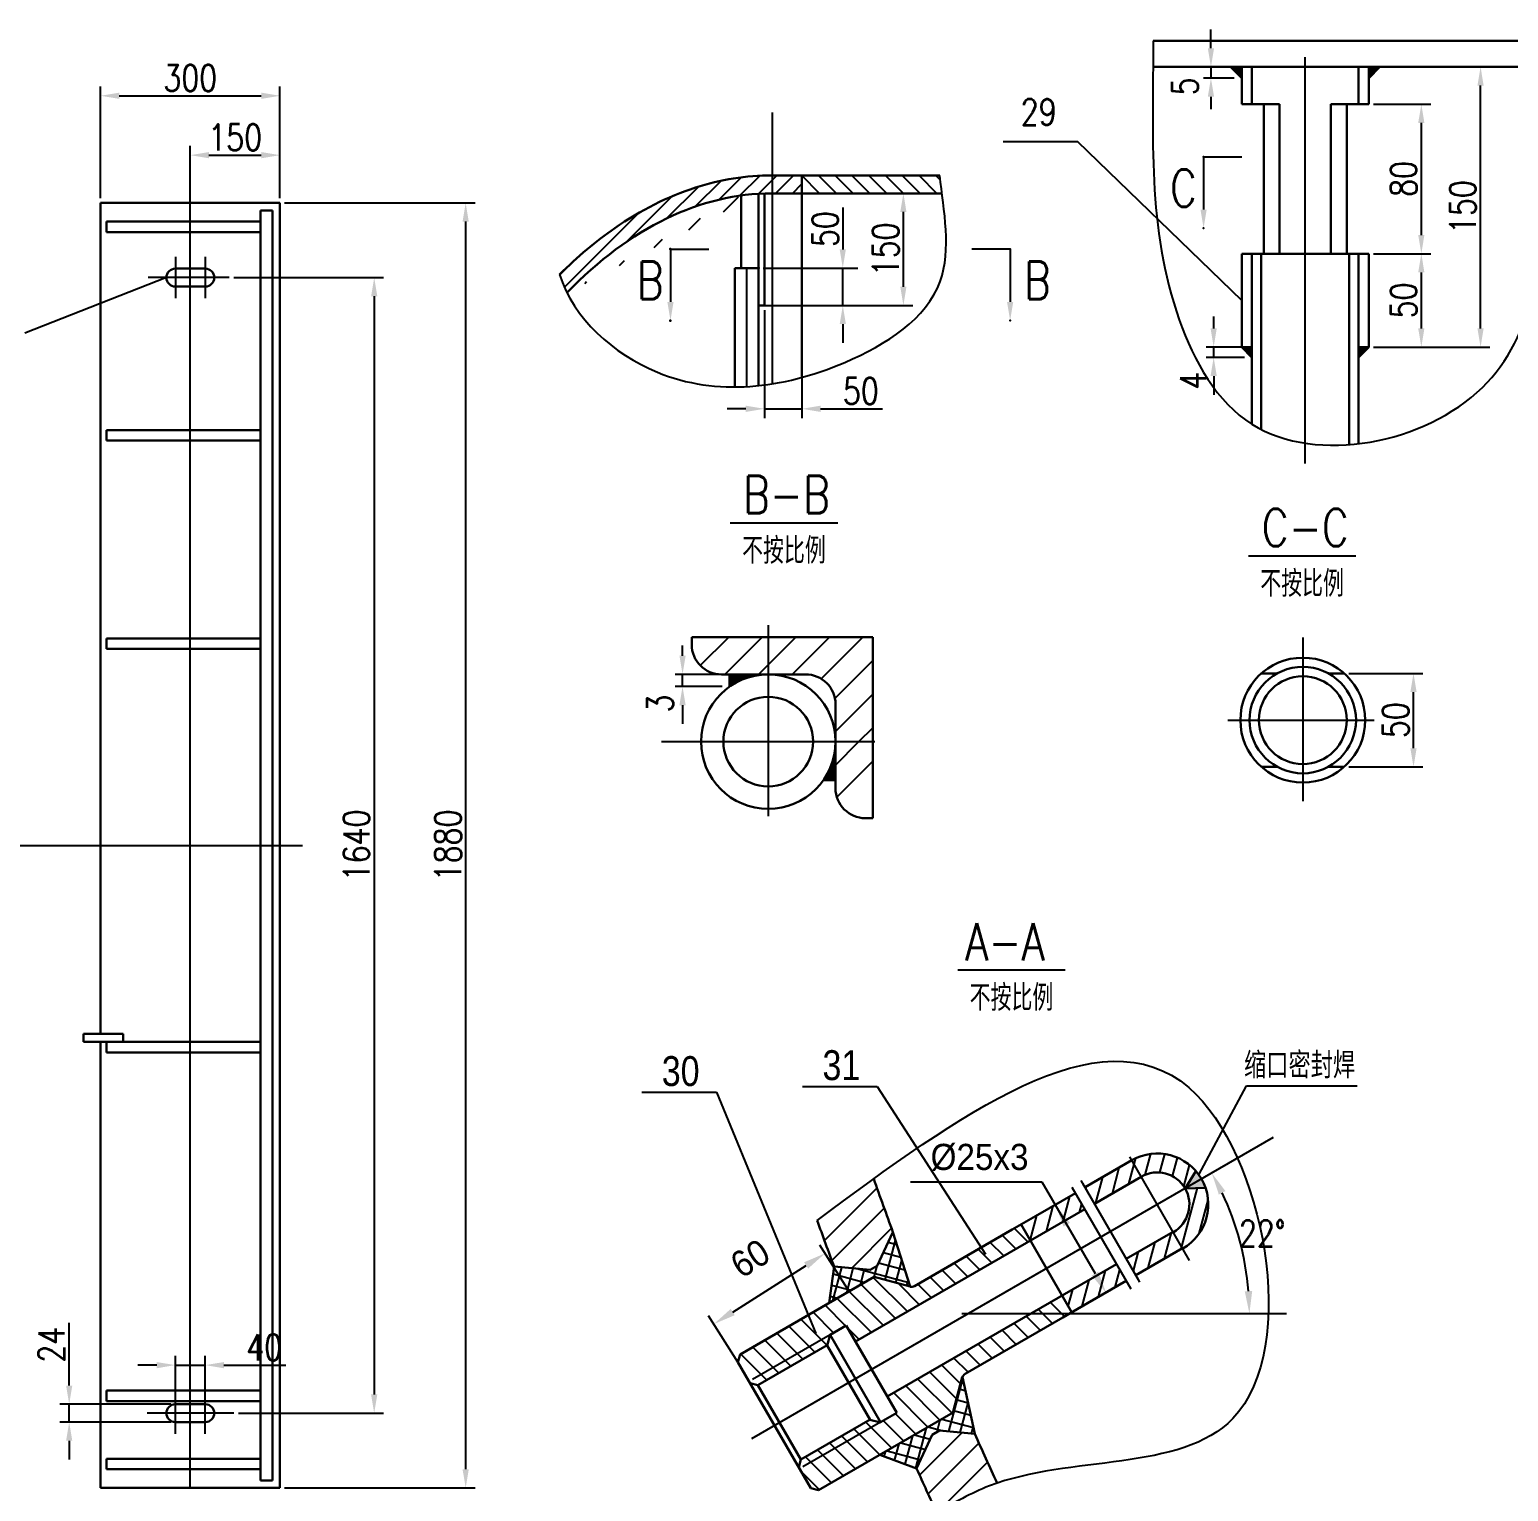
# Model space of a CAD drawing. Header units: millimetres. Extents: x -5725 to -4394, y 10788 to 11382.
# Drawn here: x -5564.2 to -5366.3, y 10893.6 to 11089.3 of the extents above; entities that cross this region are included whole.
import ezdxf
from ezdxf.enums import TextEntityAlignment as Align
from ezdxf.lldxf.tags import DXFTag

# ---------------------------------------------------------------- set-up
doc = ezdxf.new("R2010")
doc.units = ezdxf.units.MM
doc.linetypes.add('ACAD_ISO02W100', pattern=[15, 12, -3])
doc.linetypes.add('SDX', pattern=[22, 18, -1, 0.5, -1, 0.5, -1])
doc.layers.get('0').update_dxf_attribs({"lineweight": 30})
for name, color, linetype in [('1', 2, 'Continuous'), ('2', 3, 'D-1'), ('3', 2, 'D-2'), ('4', 4, 'SDX'), ('5', 5, 'ACAD_ISO02W100'), ('中心线', 1, 'CENTER')]:
    doc.layers.add(name, color=color, linetype=linetype)
doc.styles.add('HZ', font='hztxt_e.shx', dxfattribs={"width": 0.95, "bigfont": 'HZTXT.SHX'})
doc.styles.add('HZTXT', font='simplex.shx', dxfattribs={"width": 0.8, "bigfont": 'HZTXT.SHX'})
doc.styles.get("Standard").update_dxf_attribs({"font": 'txt.shx', "bigfont": 'hztxt.shx'})
doc.styles.add('设备室字体', font='simplex.shx', dxfattribs={"width": 0.8, "bigfont": 'HZTXT.SHX'})
tags = doc.linetypes.add('CENTER', pattern=[2.45, 2, -0.15, 0.15, -0.15]).pattern_tags.tags
tags[10:11] = [DXFTag(74, 4), DXFTag(75, 0), DXFTag(340, '0'), DXFTag(46, 1.0), DXFTag(50, 0.0), DXFTag(44, 0.0), DXFTag(45, 0.0)]
tags[8:9] = [DXFTag(74, 4), DXFTag(75, 0), DXFTag(340, '0'), DXFTag(46, 1.0), DXFTag(50, 0.0), DXFTag(44, 0.0), DXFTag(45, 0.0)]
tags[6:7] = [DXFTag(74, 4), DXFTag(75, 0), DXFTag(340, '0'), DXFTag(46, 1.0), DXFTag(50, 0.0), DXFTag(44, 0.0), DXFTag(45, 0.0)]
tags[4:5] = [DXFTag(74, 4), DXFTag(75, 0), DXFTag(340, '0'), DXFTag(46, 1.0), DXFTag(50, 0.0), DXFTag(44, 0.0), DXFTag(45, 0.0)]
tags = doc.linetypes.add('D-1', pattern=[34, 30, -1.5, 1, -1.5]).pattern_tags.tags
tags[10:11] = [DXFTag(74, 4), DXFTag(75, 0), DXFTag(340, '0'), DXFTag(46, 1.0), DXFTag(50, 0.0), DXFTag(44, 0.0), DXFTag(45, 0.0)]
tags[8:9] = [DXFTag(74, 4), DXFTag(75, 0), DXFTag(340, '0'), DXFTag(46, 1.0), DXFTag(50, 0.0), DXFTag(44, 0.0), DXFTag(45, 0.0)]
tags[6:7] = [DXFTag(74, 4), DXFTag(75, 0), DXFTag(340, '0'), DXFTag(46, 1.0), DXFTag(50, 0.0), DXFTag(44, 0.0), DXFTag(45, 0.0)]
tags[4:5] = [DXFTag(74, 4), DXFTag(75, 0), DXFTag(340, '0'), DXFTag(46, 1.0), DXFTag(50, 0.0), DXFTag(44, 0.0), DXFTag(45, 0.0)]
tags = doc.linetypes.add('D-2', pattern=[10.3, 8, -1, 0.3, -1]).pattern_tags.tags
tags[10:11] = [DXFTag(74, 4), DXFTag(75, 0), DXFTag(340, '0'), DXFTag(46, 1.0), DXFTag(50, 0.0), DXFTag(44, 0.0), DXFTag(45, 0.0)]
tags[8:9] = [DXFTag(74, 4), DXFTag(75, 0), DXFTag(340, '0'), DXFTag(46, 1.0), DXFTag(50, 0.0), DXFTag(44, 0.0), DXFTag(45, 0.0)]
tags[6:7] = [DXFTag(74, 4), DXFTag(75, 0), DXFTag(340, '0'), DXFTag(46, 1.0), DXFTag(50, 0.0), DXFTag(44, 0.0), DXFTag(45, 0.0)]
tags[4:5] = [DXFTag(74, 4), DXFTag(75, 0), DXFTag(340, '0'), DXFTag(46, 1.0), DXFTag(50, 0.0), DXFTag(44, 0.0), DXFTag(45, 0.0)]
doc.dimstyles.new('ISO-26', dxfattribs={"dimtxt": 3.5, "dimasz": 2.5, "dimexe": 1.25, "dimexo": 0.625, "dimtad": 1, "dimlfac": 20, "dimtxsty": 'Standard', "dimcen": 2.5, "dimadec": 0, "dimazin": 0, "dimtfac": 1, "dimtmove": 0, "dimatfit": 3, "dimfxl": 1.25, "dimarcsym": 0})
pattern_1 = [(45, (-7978.568223, 11126.888575), (-0.0224506403, 0.0224506403), [])]
pattern_2 = [(135, (-7978.568223, 11126.888575), (-0.0224506403, -0.0224506403), [])]
pattern_3 = [(135, (-2808.412317, 11126.888575), (0.0224506403, 0.0224506403), [])]
pattern_4 = [(45, (-2808.412317, 11126.888575), (0.0224506403, -0.0224506403), [])]

# ---------------------------------------------------------------- blocks, each defined once
blk = doc.blocks.new('*D152')
at = {"layer": '1', "color": 0, "lineweight": -2}
for p, q in [((-5465.86, 11051.72), (-5465.86, 11037.26)), ((-5460.86, 11050), (-5460.86, 11037.26)), ((-5468.36, 11038.51), (-5470.86, 11038.51)), ((-5465.86, 11038.51), (-5460.86, 11038.51)), ((-5458.36, 11038.51), (-5450.07, 11038.51))]:
    blk.add_line(p, q, dxfattribs=at)
at = {"layer": '1', "color": 0}
for points in [[(-5468.36, 11038.92), (-5468.36, 11038.09), (-5465.86, 11038.51)], [(-5458.36, 11038.92), (-5458.36, 11038.09), (-5460.86, 11038.51)]]:
    blk.add_solid(points, dxfattribs=at)
at = {"layer": 'DEFPOINTS', "color": 0}
for p in [(-5465.86, 11052.35), (-5460.86, 11050.62), (-5460.86, 11038.51)]:
    blk.add_point(p, dxfattribs=at)
at = {"layer": '1', "color": 0, "insert": (-5452.96, 11040.88), "char_height": 3.5, "attachment_point": 5, "style": 'HZTXT'}
blk.add_mtext('50', dxfattribs=at)
blk = doc.blocks.new('*D157')
at = {"layer": '1', "color": 0, "lineweight": -2}
for p, q in [((-5384.37, 11084.27), (-5368.77, 11084.27)), ((-5370.02, 11049.27), (-5370.02, 11081.77)), ((-5384.37, 11046.77), (-5368.77, 11046.77))]:
    blk.add_line(p, q, dxfattribs=at)
at = {"layer": '1', "color": 0}
for points in [[(-5370.44, 11081.77), (-5369.61, 11081.77), (-5370.02, 11084.27)], [(-5370.44, 11049.27), (-5369.61, 11049.27), (-5370.02, 11046.77)]]:
    blk.add_solid(points, dxfattribs=at)
at = {"layer": 'DEFPOINTS', "color": 0}
for p in [(-5384.99, 11084.27), (-5370.02, 11084.27), (-5384.99, 11046.77)]:
    blk.add_point(p, dxfattribs=at)
at = {"layer": '1', "color": 0, "insert": (-5372.4, 11065.52), "char_height": 3.5, "attachment_point": 5, "rotation": 90, "style": 'HZTXT'}
blk.add_mtext('150', dxfattribs=at)
blk = doc.blocks.new('*D158')
at = {"layer": '1', "color": 0, "lineweight": -2}
for p, q in [((-5384.37, 11079.27), (-5376.7, 11079.27)), ((-5377.95, 11061.77), (-5377.95, 11076.77)), ((-5384.37, 11059.27), (-5376.7, 11059.27))]:
    blk.add_line(p, q, dxfattribs=at)
at = {"layer": '1', "color": 0}
for points in [[(-5378.37, 11076.77), (-5377.54, 11076.77), (-5377.95, 11079.27)], [(-5378.37, 11061.77), (-5377.54, 11061.77), (-5377.95, 11059.27)]]:
    blk.add_solid(points, dxfattribs=at)
at = {"layer": 'DEFPOINTS', "color": 0}
for p in [(-5384.99, 11079.27), (-5377.95, 11079.27), (-5384.99, 11059.27)]:
    blk.add_point(p, dxfattribs=at)
at = {"layer": '1', "color": 0, "insert": (-5380.33, 11069.27), "char_height": 3.5, "attachment_point": 5, "rotation": 90, "style": 'HZTXT'}
blk.add_mtext('80', dxfattribs=at)
blk = doc.blocks.new('*D159')
at = {"layer": '1', "color": 0, "lineweight": -2}
for p, q in [((-5384.37, 11059.27), (-5376.7, 11059.27)), ((-5377.95, 11049.27), (-5377.95, 11056.77)), ((-5384.37, 11046.77), (-5376.7, 11046.77))]:
    blk.add_line(p, q, dxfattribs=at)
at = {"layer": '1', "color": 0}
for points in [[(-5378.37, 11056.77), (-5377.54, 11056.77), (-5377.95, 11059.27)], [(-5378.37, 11049.27), (-5377.54, 11049.27), (-5377.95, 11046.77)]]:
    blk.add_solid(points, dxfattribs=at)
at = {"layer": 'DEFPOINTS', "color": 0}
for p in [(-5384.99, 11059.27), (-5377.95, 11059.27), (-5384.99, 11046.77)]:
    blk.add_point(p, dxfattribs=at)
at = {"layer": '1', "color": 0, "insert": (-5380.33, 11053.02), "char_height": 3.5, "attachment_point": 5, "rotation": 90, "style": 'HZTXT'}
blk.add_mtext('50', dxfattribs=at)
blk = doc.blocks.new('*D160')
at = {"layer": '1', "color": 0, "lineweight": -2}
for p, q in [((-5465.23, 11067.35), (-5446.02, 11067.35)), ((-5447.27, 11054.85), (-5447.27, 11064.85)), ((-5465.23, 11052.35), (-5446.02, 11052.35))]:
    blk.add_line(p, q, dxfattribs=at)
at = {"layer": '1', "color": 0}
for points in [[(-5447.69, 11064.85), (-5446.86, 11064.85), (-5447.27, 11067.35)], [(-5447.69, 11054.85), (-5446.86, 11054.85), (-5447.27, 11052.35)]]:
    blk.add_solid(points, dxfattribs=at)
at = {"layer": 'DEFPOINTS', "color": 0}
for p in [(-5465.86, 11067.35), (-5447.27, 11067.35), (-5465.86, 11052.35)]:
    blk.add_point(p, dxfattribs=at)
at = {"layer": '1', "color": 0, "insert": (-5449.65, 11059.85), "char_height": 3.5, "attachment_point": 5, "rotation": 90, "style": 'HZTXT'}
blk.add_mtext('150', dxfattribs=at)
blk = doc.blocks.new('*D161')
at = {"layer": '1', "color": 0, "lineweight": -2}
for p, q in [((-5558.92, 10907.77), (-5558.92, 10916.18)), ((-5545.33, 10905.27), (-5560.17, 10905.27)), ((-5558.92, 10902.87), (-5558.92, 10905.27)), ((-5545.33, 10902.87), (-5560.17, 10902.87)), ((-5558.92, 10900.37), (-5558.92, 10897.87))]:
    blk.add_line(p, q, dxfattribs=at)
at = {"layer": '1', "color": 0}
for points in [[(-5559.33, 10907.77), (-5558.5, 10907.77), (-5558.92, 10905.27)], [(-5559.33, 10900.37), (-5558.5, 10900.37), (-5558.92, 10902.87)]]:
    blk.add_solid(points, dxfattribs=at)
at = {"layer": 'DEFPOINTS', "color": 0}
for p in [(-5558.92, 10905.27), (-5544.71, 10905.27), (-5544.71, 10902.87)]:
    blk.add_point(p, dxfattribs=at)
at = {"layer": '1', "color": 0, "insert": (-5561.29, 10913.23), "char_height": 3.5, "attachment_point": 5, "rotation": 90, "style": 'HZTXT'}
blk.add_mtext('24', dxfattribs=at)
blk = doc.blocks.new('*D162')
at = {"layer": '1', "color": 0, "lineweight": -2}
for p, q in [((-5544.71, 10905.89), (-5544.71, 10911.75)), ((-5540.71, 10905.89), (-5540.71, 10911.75)), ((-5547.21, 10910.5), (-5549.71, 10910.5)), ((-5544.71, 10910.5), (-5540.71, 10910.5)), ((-5538.21, 10910.5), (-5529.93, 10910.5))]:
    blk.add_line(p, q, dxfattribs=at)
at = {"layer": '1', "color": 0}
for points in [[(-5547.21, 10910.91), (-5547.21, 10910.08), (-5544.71, 10910.5)], [(-5538.21, 10910.91), (-5538.21, 10910.08), (-5540.71, 10910.5)]]:
    blk.add_solid(points, dxfattribs=at)
at = {"layer": 'DEFPOINTS', "color": 0}
for p in [(-5540.71, 10910.5), (-5544.71, 10905.27), (-5540.71, 10905.27)]:
    blk.add_point(p, dxfattribs=at)
at = {"layer": '1', "color": 0, "insert": (-5532.82, 10912.87), "char_height": 3.5, "attachment_point": 5, "style": 'HZTXT'}
blk.add_mtext('40', dxfattribs=at)
blk = doc.blocks.new('*D190')
at = {"layer": '1', "color": 0, "lineweight": -2}
for p, q in [((-5387.64, 11003.08), (-5377.75, 11003.08)), ((-5379, 10993.08), (-5379, 11000.58)), ((-5387.64, 10990.58), (-5377.75, 10990.58))]:
    blk.add_line(p, q, dxfattribs=at)
at = {"layer": '1', "color": 0}
for points in [[(-5379.42, 11000.58), (-5378.58, 11000.58), (-5379, 11003.08)], [(-5379.42, 10993.08), (-5378.58, 10993.08), (-5379, 10990.58)]]:
    blk.add_solid(points, dxfattribs=at)
at = {"layer": 'DEFPOINTS', "color": 0}
for p in [(-5388.27, 11003.08), (-5379, 11003.08), (-5388.27, 10990.58)]:
    blk.add_point(p, dxfattribs=at)
at = {"layer": '1', "color": 0, "insert": (-5381.38, 10996.83), "char_height": 3.5, "attachment_point": 5, "rotation": 90, "style": 'HZTXT'}
blk.add_mtext('50', dxfattribs=at)

msp = doc.modelspace()

# ---------------------------------------------------------------- hatches: boundary and pattern name
at = {"layer": '1'}
h = msp.add_hatch(dxfattribs=at)
h.set_pattern_fill('ANSI31', color=256, scale=0.01, style=0)
h.set_pattern_definition(pattern_1)
h.paths.add_polyline_path([(-5401.99027, 11082.7676), (-5401.99027, 11084.2676), (-5403.49027, 11084.2676)])
h = msp.add_hatch(dxfattribs=at)
h.set_pattern_fill('ANSI31', color=256, scale=0.01, angle=90, style=0)
h.set_pattern_definition(pattern_2)
h.paths.add_polyline_path([(-5401.99027, 11084.2676), (-5403.49027, 11084.2676), (-5401.99027, 11082.7676)])
h = msp.add_hatch(dxfattribs=at)
h.set_pattern_fill('ANSI31', color=256, scale=0.01, style=0)
h.set_pattern_definition(pattern_3)
h.paths.add_polyline_path([(-5384.99027, 11082.7676), (-5384.99027, 11084.2676), (-5383.49027, 11084.2676)])
h = msp.add_hatch(dxfattribs=at)
h.set_pattern_fill('ANSI31', color=256, scale=0.01, angle=90, style=0)
h.set_pattern_definition(pattern_4)
h.paths.add_polyline_path([(-5384.99027, 11084.2676), (-5383.49027, 11084.2676), (-5384.99027, 11082.7676)])
h = msp.add_hatch(dxfattribs=at)
h.set_pattern_fill('ANSI31', color=256, scale=0.5, style=0)
h.set_pattern_definition([(45, (-5543.376, 11551.8533), (-1.122532, 1.122532), [])])
h.paths.add_polyline_path([(-5460.8552, 11067.34729), (-5460.8552, 11069.74729), (-5464.8552, 11069.74729), (-5464.8552, 11067.34729)])
edge = h.paths.add_edge_path()
edge.add_line((-5464.8552, 11067.34729), (-5464.8552, 11069.74729))
edge.add_spline(control_points=[(-5464.8552, 11069.74729), (-5468.29796, 11069.74729), (-5475.5133, 11068.58955), (-5485.0637, 11063.76108), (-5490.90034, 11058.84807), (-5493.27477, 11056.48538)], knot_values=[6.283185307, 6.283185307, 6.283185307, 6.283185307, 6.442572295, 6.617320095, 6.744861076, 6.744861076, 6.744861076, 6.744861076], degree=3, periodic=0)
edge.add_spline(control_points=[(-5493.27477, 11056.48538), (-5493.02209, 11055.64989), (-5492.69632, 11054.8373), (-5492.30658, 11054.05103)], knot_values=[0, 0, 0, 0, 2.618591788, 2.618591788, 2.618591788, 2.618591788], degree=3, periodic=0)
edge.add_ellipse((-5464.8552, 10947.34729), major_axis=(0, 120), ratio=0.5, start_angle=1.9775011, end_angle=14.4313, ccw=False)
edge.add_ellipse((-5464.8552, 10947.34729), major_axis=(0, 120), ratio=0.5, start_angle=0.8597592, end_angle=1.9775011, ccw=False)
edge.add_ellipse((-5464.8552, 10947.34729), major_axis=(0, 120), ratio=0.5, start_angle=0.4775201, end_angle=0.8597592, ccw=False)
edge.add_ellipse((-5464.8552, 10947.34729), major_axis=(0, 120), ratio=0.5, start_angle=0, end_angle=0.4775201, ccw=False)
h = msp.add_hatch(dxfattribs=at)
h.set_pattern_fill('ANSI31', color=256, scale=0.5, angle=90, style=0)
h.set_pattern_definition([(135, (-5543.376, 11551.8533), (-1.122532, -1.122532), [])])
edge = h.paths.add_edge_path()
edge.add_spline(control_points=[(-5442.10286, 11067.34729), (-5442.20778, 11068.15837), (-5442.31316, 11068.96093), (-5442.40459, 11069.74729)], knot_values=[72.171891767, 72.171891767, 72.171891767, 72.171891767, 74.546860932, 74.546860932, 74.546860932, 74.546860932], degree=3, periodic=0)
edge.add_line((-5442.40459, 11069.74729), (-5460.8552, 11069.74729))
edge.add_line((-5460.8552, 11069.74729), (-5460.8552, 11067.34729))
edge.add_line((-5460.8552, 11067.34729), (-5442.10286, 11067.34729))
h = msp.add_hatch(dxfattribs=at)
h.set_pattern_fill('ANSI31', color=256, scale=0.01, style=0)
h.set_pattern_definition(pattern_1)
h.paths.add_polyline_path([(-5400.61527, 11046.7676), (-5401.99027, 11046.7676), (-5400.61527, 11045.3926)])
h = msp.add_hatch(dxfattribs=at)
h.set_pattern_fill('ANSI31', color=256, scale=0.01, angle=90, style=0)
h.set_pattern_definition(pattern_2)
h.paths.add_polyline_path([(-5400.61527, 11046.7676), (-5401.99027, 11046.7676), (-5400.61527, 11045.3926)])
h = msp.add_hatch(dxfattribs=at)
h.set_pattern_fill('ANSI31', color=256, scale=0.01, style=0)
h.set_pattern_definition(pattern_3)
h.paths.add_polyline_path([(-5386.36527, 11046.7676), (-5384.99027, 11046.7676), (-5386.36527, 11045.3926)])
h = msp.add_hatch(dxfattribs=at)
h.set_pattern_fill('ANSI31', color=256, scale=0.01, angle=90, style=0)
h.set_pattern_definition(pattern_4)
h.paths.add_polyline_path([(-5386.36527, 11046.7676), (-5384.99027, 11046.7676), (-5386.36527, 11045.3926)])
h = msp.add_hatch(dxfattribs=at)
h.set_pattern_fill('ANSI31', color=256, scale=0.01, style=0)
h.set_pattern_definition(pattern_1)
h.paths.add_polyline_path([(-5465.35791, 11002.96027), (-5470.53448, 11002.96027), (-5470.53448, 11001.32254, -0.154414417)])
h = msp.add_hatch(dxfattribs=at)
h.set_pattern_fill('ANSI31', color=256, scale=0.01, angle=90, style=0)
h.set_pattern_definition(pattern_2)
h.paths.add_polyline_path([(-5470.53448, 11002.96027), (-5470.53448, 11001.32254, -0.154414417), (-5465.35791, 11002.96027)])
h = msp.add_hatch(dxfattribs=at)
h.set_pattern_fill('ANSI31', color=256, scale=0.01, angle=90, style=0)
h.set_pattern_definition(pattern_2)
h.paths.add_polyline_path([(-5456.35791, 10993.96027, -0.154414417), (-5457.99564, 10988.7837), (-5456.35791, 10988.7837)])
h = msp.add_hatch(dxfattribs=at)
h.set_pattern_fill('ANSI31', color=256, scale=0.01, style=0)
h.set_pattern_definition(pattern_1)
h.paths.add_polyline_path([(-5456.35791, 10993.96027, -0.154414417), (-5457.99564, 10988.7837), (-5456.35791, 10988.7837)])
h = msp.add_hatch(color=256, dxfattribs=at)
h.paths.add_polyline_path([(-5407.38068, 10935.41847), (-5409.57201, 10934.15331), (-5406.84615, 10934.25067, 0.047205263)])
h.paths.add_polyline_path([(-5407.38068, 10935.41847, 0.047205263), (-5408.12477, 10936.46529), (-5409.57201, 10934.15331)])
h = msp.add_hatch(dxfattribs=at)
h.set_pattern_fill('U', color=256, scale=1.5, angle=165, style=0, pattern_type=0)
h.set_pattern_definition([(165, (-14122.4742, 9039.4163), (-0.38822857, -1.44888874), [])])
h.paths.add_polyline_path([(-5451.16603, 10922.30566), (-5446.38494, 10921.02457), (-5448.66381, 10928.31087), (-5450.7634, 10923.80829), (-5451.71603, 10923.25829), (-5456.54081, 10923.6804), (-5457.19991, 10918.822)])
h.paths.add_polyline_path([(-5439.37865, 10908.92368), (-5440.66603, 10904.11913), (-5450.42959, 10898.48213), (-5445.50411, 10896.67351), (-5443.39996, 10901.18589), (-5442.44733, 10901.73589), (-5437.72128, 10901.32242)])
h = msp.add_hatch(dxfattribs=at)
h.set_pattern_fill('_U', color=256, scale=1.5, angle=75, style=0, pattern_type=0)
h.set_pattern_definition([(75, (-14122.4742, 9039.4163), (-1.44888874, 0.38822857), [])])
h.paths.add_polyline_path([(-5451.16603, 10922.30566), (-5446.38494, 10921.02457), (-5448.66381, 10928.31087), (-5450.7634, 10923.80829), (-5451.71603, 10923.25829), (-5456.54081, 10923.6804), (-5457.19991, 10918.822)])
h.paths.add_polyline_path([(-5443.39996, 10901.18589), (-5442.44733, 10901.73589), (-5437.72128, 10901.32242), (-5439.37865, 10908.92368), (-5440.66603, 10904.11913), (-5450.42959, 10898.48213), (-5445.50411, 10896.67351)])
h = msp.add_hatch(dxfattribs=at)
h.set_pattern_fill('_U', color=256, scale=1.8, angle=135, style=0, pattern_type=0)
h.set_pattern_definition([(135, (-14122.4742, 9039.4163), (-1.2727922, -1.2727922), [])])
h.paths.add_polyline_path([(-5457.08526, 10914.55806), (-5454.92019, 10915.80806), (-5453.67019, 10913.643), (-5445.00994, 10918.643), (-5446.38494, 10921.02457), (-5451.16603, 10922.30566), (-5469.13606, 10911.93066), (-5469.41058, 10910.90614), (-5467.91058, 10908.30806)])
h.paths.add_polyline_path([(-5457.45128, 10913.19204), (-5457.08526, 10914.55806), (-5467.91058, 10908.30806), (-5467.78558, 10908.09156), (-5466.76106, 10907.81704)])
h.paths.add_polyline_path([(-5450.39873, 10902.83008), (-5451.76476, 10903.1961), (-5461.01106, 10897.85775), (-5461.28558, 10896.83323), (-5461.16058, 10896.61672)])
h.paths.add_polyline_path([(-5440.66603, 10904.11913), (-5439.38494, 10908.90022), (-5440.75994, 10911.28178), (-5449.42019, 10906.28178), (-5448.17019, 10904.11672), (-5450.33041, 10902.86952), (-5461.16058, 10896.61672), (-5459.66058, 10894.01865), (-5458.63606, 10893.74413)])

# ---------------------------------------------------------------- linework, layer by layer
for p, q in [((-5413.84228, 11087.7676), (-5361.85787, 11087.7676)), ((-5413.8591, 11084.2676), (-5362.31733, 11084.2676)), ((-5403.49027, 11084.2676), (-5401.99027, 11082.7676)), ((-5401.99027, 11084.2676), (-5401.99027, 11079.2676)), ((-5400.61527, 11084.2676), (-5400.61527, 11079.2676)), ((-5386.36527, 11084.2676), (-5386.36527, 11079.2676)), ((-5384.99027, 11084.2676), (-5384.99027, 11079.2676)), ((-5383.49027, 11084.2676), (-5384.99027, 11082.7676)), ((-5401.99027, 11079.2676), (-5396.91125, 11079.2676)), ((-5399.0394, 11059.2676), (-5399.0394, 11079.2676)), ((-5396.91125, 11059.2676), (-5396.91125, 11079.2676)), ((-5390.06929, 11059.2676), (-5390.06929, 11079.2676)), ((-5390.06929, 11079.2676), (-5384.99027, 11079.2676)), ((-5387.94114, 11059.2676), (-5387.94114, 11079.2676)), ((-5464.8552, 11069.74729), (-5442.40459, 11069.74729)), ((-5460.8552, 11069.74729), (-5460.8552, 11042.70845)), ((-5554.70955, 10954.83393), (-5554.70955, 11066.06727)), ((-5530.70955, 11066.06727), (-5554.70955, 11066.06727)), ((-5530.70955, 10894.06727), (-5530.70955, 11066.06727)), ((-5468.98867, 11057.34729), (-5468.98867, 11067.0622)), ((-5466.6552, 11067.33663), (-5466.6552, 11041.60076)), ((-5465.8552, 11067.34729), (-5465.8552, 11052.34729)), ((-5464.8552, 11067.34729), (-5442.10286, 11067.34729)), ((-5531.70955, 11065.06727), (-5533.30955, 11065.06727)), ((-5533.30955, 10895.06727), (-5533.30955, 11065.06727)), ((-5531.70955, 10895.06727), (-5531.70955, 11065.06727)), ((-5533.30955, 11063.56727), (-5553.90955, 11063.56727)), ((-5553.90955, 11063.56727), (-5553.90955, 11062.16727)), ((-5533.30955, 11062.16727), (-5553.90955, 11062.16727)), ((-5401.99027, 11059.2676), (-5401.99027, 11046.7676)), ((-5401.99027, 11059.2676), (-5384.99027, 11059.2676)), ((-5400.61527, 11059.2676), (-5400.61527, 11036.44914)), ((-5399.36527, 11059.2676), (-5399.36527, 11035.74202)), ((-5387.61527, 11059.2676), (-5387.61527, 11033.70796)), ((-5386.36527, 11059.2676), (-5386.36527, 11033.82981)), ((-5384.99027, 11059.2676), (-5384.99027, 11046.7676)), ((-5544.70955, 11057.26727), (-5540.70955, 11057.26727)), ((-5469.85112, 11057.34729), (-5466.6552, 11057.34729)), ((-5469.85112, 11057.34729), (-5469.85112, 11041.42627)), ((-5544.70955, 11054.86727), (-5540.70955, 11054.86727)), ((-5466.6552, 11052.34729), (-5465.8552, 11052.34729)), ((-5401.99027, 11046.7676), (-5400.61527, 11046.7676)), ((-5401.99027, 11046.7676), (-5400.61527, 11045.3926)), ((-5386.36527, 11046.7676), (-5384.99027, 11046.7676)), ((-5384.99027, 11046.7676), (-5386.36527, 11046.7676)), ((-5384.99027, 11046.7676), (-5386.36527, 11045.3926)), ((-5533.30955, 11035.66727), (-5553.90955, 11035.66727)), ((-5553.90955, 11035.66727), (-5553.90955, 11034.26727)), ((-5533.30955, 11034.26727), (-5553.90955, 11034.26727)), ((-5533.30955, 11007.76727), (-5553.90955, 11007.76727)), ((-5553.90955, 11007.76727), (-5553.90955, 11006.36727)), ((-5475.60525, 11006.96027), (-5475.60525, 11007.96027)), ((-5475.60525, 11007.96027), (-5451.35791, 11007.96027)), ((-5451.35791, 10983.71293), (-5451.35791, 11007.96027)), ((-5533.30955, 11006.36727), (-5553.90955, 11006.36727)), ((-5471.60525, 11002.96027), (-5460.35791, 11002.96027)), ((-5470.53448, 11002.96027), (-5470.53448, 11001.32254)), ((-5399.36427, 11003.08319), (-5397.23612, 11003.08319)), ((-5390.39415, 11003.08319), (-5388.266, 11003.08319)), ((-5456.35791, 10987.71293), (-5456.35791, 10998.96027)), ((-5399.36427, 10990.58319), (-5397.23612, 10990.58319)), ((-5390.39415, 10990.58319), (-5388.266, 10990.58319)), ((-5456.35791, 10988.7837), (-5457.99564, 10988.7837)), ((-5452.35791, 10983.71293), (-5451.35791, 10983.71293)), ((-5557.01694, 10954.83393), (-5551.68361, 10954.83393)), ((-5557.01694, 10953.76727), (-5557.01694, 10954.83393)), ((-5557.01694, 10953.76727), (-5551.68361, 10953.76727)), ((-5554.70955, 10894.06727), (-5554.70955, 10953.76727)), ((-5533.30955, 10953.76727), (-5553.90955, 10953.76727)), ((-5553.90955, 10952.36727), (-5553.90955, 10953.76727)), ((-5551.68361, 10953.76727), (-5551.68361, 10954.83393)), ((-5533.30955, 10952.36727), (-5553.90955, 10952.36727)), ((-5416.69284, 10937.91366), (-5422.95647, 10934.29735)), ((-5415.42768, 10935.72233), (-5421.69131, 10932.10602)), ((-5409.57201, 10934.15331), (-5408.12477, 10936.46529)), ((-5424.23719, 10933.51561), (-5429.58993, 10930.4252)), ((-5409.57201, 10934.15331), (-5406.84615, 10934.25067)), ((-5422.99034, 10931.35602), (-5453.67019, 10913.643)), ((-5432.69122, 10928.63468), (-5429.58993, 10930.4252)), ((-5450.7634, 10923.80829), (-5448.66381, 10928.31087)), ((-5448.66381, 10928.31087), (-5446.38494, 10921.02457)), ((-5432.69122, 10928.63468), (-5445.7975, 10921.06776)), ((-5424.74703, 10917.56276), (-5431.52736, 10929.30663)), ((-5411.17768, 10928.36111), (-5417.44131, 10924.7448)), ((-5409.91251, 10926.16978), (-5416.17614, 10922.55347)), ((-5457.19991, 10918.822), (-5456.54081, 10923.6804)), ((-5451.71603, 10923.25829), (-5456.54081, 10923.6804)), ((-5450.7634, 10923.80829), (-5451.71603, 10923.25829)), ((-5418.74034, 10923.9948), (-5449.42019, 10906.28178)), ((-5451.16603, 10922.30566), (-5469.13606, 10911.93066)), ((-5451.16603, 10922.30566), (-5446.38494, 10921.02457)), ((-5417.45686, 10921.77174), (-5422.62872, 10918.78576)), ((-5425.91089, 10916.8908), (-5422.62872, 10918.78576)), ((-5454.92019, 10915.80806), (-5457.08041, 10914.56087)), ((-5448.17019, 10904.11672), (-5454.92019, 10915.80806)), ((-5425.91089, 10916.8908), (-5439.01717, 10909.32388)), ((-5457.08526, 10914.55806), (-5457.47349, 10913.10918)), ((-5450.33526, 10902.86672), (-5457.08526, 10914.55806)), ((-5469.13606, 10911.93066), (-5469.41058, 10910.90614)), ((-5457.45128, 10913.19204), (-5466.76106, 10907.81704)), ((-5457.47349, 10913.10918), (-5451.73344, 10903.16712)), ((-5459.66058, 10894.01865), (-5469.41058, 10910.90614)), ((-5466.76106, 10907.81704), (-5467.78558, 10908.09156)), ((-5461.01106, 10897.85775), (-5466.76106, 10907.81704)), ((-5440.66603, 10904.11913), (-5439.38494, 10908.90022)), ((-5439.36662, 10908.86848), (-5437.72128, 10901.32242)), ((-5553.90955, 10905.68078), (-5553.90955, 10907.08078)), ((-5533.30955, 10907.08078), (-5553.90955, 10907.08078)), ((-5533.30955, 10905.68078), (-5553.90955, 10905.68078)), ((-5544.70955, 10905.26727), (-5540.70955, 10905.26727)), ((-5440.60663, 10904.15342), (-5458.63606, 10893.74413)), ((-5448.17019, 10904.11672), (-5450.33041, 10902.86952)), ((-5544.70955, 10902.86727), (-5540.70955, 10902.86727)), ((-5451.70128, 10903.23275), (-5461.01106, 10897.85775)), ((-5450.29861, 10902.80325), (-5451.7475, 10903.19148)), ((-5443.39996, 10901.18589), (-5445.50411, 10896.67351)), ((-5442.44733, 10901.73589), (-5443.39996, 10901.18589)), ((-5442.44733, 10901.73589), (-5437.72128, 10901.32242)), ((-5533.30955, 10897.96727), (-5553.90955, 10897.96727)), ((-5553.90955, 10896.56727), (-5553.90955, 10897.96727)), ((-5461.01106, 10897.85775), (-5461.28558, 10896.83323)), ((-5450.42959, 10898.48213), (-5445.50411, 10896.67351)), ((-5533.30955, 10896.56727), (-5553.90955, 10896.56727)), ((-5530.70955, 10894.06727), (-5554.70955, 10894.06727)), ((-5531.70955, 10895.06727), (-5533.30955, 10895.06727)), ((-5458.63606, 10893.74413), (-5459.66058, 10894.01865))]:
    msp.add_line(p, q)
for centre, radius in [((-5465.35791, 10993.96027), 9), ((-5393.81514, 10996.83319), 7.125), ((-5393.81514, 10996.83319), 5.875), ((-5465.35791, 10993.96027), 6)]:
    msp.add_circle(centre, radius)
for centre, radius, start, end in [((-5544.70955, 11056.06727), 1.2, 90, 270), ((-5540.70955, 11056.06727), 1.2, 270, 90), ((-5471.60525, 11006.96027), 4, 180, 270), ((-5393.81514, 10996.83319), 8.35795, 0, 180), ((-5460.35791, 10998.96027), 4, 0, 90), ((-5393.81514, 10996.83319), 8.35795, 180, 0), ((-5452.35791, 10987.71293), 4, 180, 270), ((-5413.28436, 10932.00998), 6.81698, 300, 120), ((-5413.28436, 10932.00998), 4.28665, 300, 120), ((-5446.1725, 10921.71728), 0.75, 255, 300), ((-5438.64217, 10908.67437), 0.75, 120, 165), ((-5544.70955, 10904.06727), 1.2, 90, 270), ((-5540.70955, 10904.06727), 1.2, 270, 90)]:
    msp.add_arc(centre, radius, start, end)
for centre, major_axis, ratio, start_param, end_param in [((-5464.8552, 10947.34729), (0, 120), 0.5, 0, 0.475320533), ((-5287.68565, 11166.07554), (0, 399.75), 0.500938086, 2.18579915, 2.207792538), ((-5287.68565, 11166.07554), (0, 399.75), 0.500938086, 2.29467637, 2.316987203)]:
    msp.add_ellipse(centre, major_axis=major_axis, ratio=ratio, start_param=start_param, end_param=end_param)
msp.add_open_spline([(-5464.8552, 11069.74729), (-5468.29796, 11069.74729), (-5475.5133, 11068.58955), (-5485.0637, 11063.76108), (-5490.90034, 11058.84807), (-5493.27477, 11056.48538)], degree=3, knots=[6.2831853072, 6.2831853072, 6.2831853072, 6.2831853072, 6.442572295, 6.617320095, 6.7448610755, 6.7448610755, 6.7448610755, 6.7448610755])
for points in [[(-5458.81356, 10929.87628), (-5458.06592, 10927.79729), (-5457.3083, 10925.73188), (-5456.54081, 10923.6804)], [(-5445.50411, 10896.67351), (-5444.61379, 10894.67621), (-5443.71332, 10892.69581), (-5442.80286, 10890.73265)]]:
    msp.add_open_spline(points, degree=3)
for p in [(-5478.44649, 11059.89243), (-5466.6552, 11057.34729), (-5466.6552, 11052.34729), (-5478.44649, 11050.32088)]:
    msp.add_point(p)
for p, q in [((-5404.49027, 11084.2676), (-5407.10926, 11084.2676)), ((-5383.49027, 11084.2676), (-5384.99027, 11082.7676)), ((-5554.70955, 11066.69227), (-5554.70955, 11081.65754)), ((-5552.20955, 11080.40754), (-5533.20955, 11080.40754)), ((-5530.70955, 11066.69227), (-5530.70955, 11081.65754)), ((-5423.92595, 11074.25627), (-5433.92595, 11074.25627)), ((-5401.99027, 11053.0176), (-5423.92595, 11074.25627)), ((-5542.70955, 11059.98682), (-5542.70955, 11073.70876)), ((-5540.20955, 11072.45876), (-5533.20955, 11072.45876)), ((-5530.70955, 11066.69227), (-5530.70955, 11073.70876)), ((-5407.09402, 11072.24944), (-5401.97687, 11072.24944)), ((-5407.09402, 11072.24944), (-5407.09402, 11065.17788)), ((-5530.08455, 11066.06727), (-5504.60368, 11066.06727)), ((-5455.38085, 11065.43477), (-5455.38085, 11059.84729)), ((-5505.85368, 10896.56727), (-5505.85368, 11063.56727)), ((-5478.44649, 11059.89243), (-5478.44649, 11052.82088)), ((-5478.44649, 11059.89243), (-5473.32934, 11059.89243)), ((-5432.98116, 11059.89243), (-5438.09831, 11059.89243)), ((-5432.98116, 11059.89243), (-5432.98116, 11052.82088)), ((-5466.0302, 11057.34729), (-5453.38085, 11057.34729)), ((-5455.38085, 11052.34729), (-5455.38085, 11057.34729)), ((-5545.90955, 11056.06727), (-5564.85034, 11048.648)), ((-5536.89227, 11056.06727), (-5516.8444, 11056.06727)), ((-5518.0944, 11053.56727), (-5518.0944, 10906.56727)), ((-5466.0302, 11052.34729), (-5453.38085, 11052.34729)), ((-5405.74301, 11049.2676), (-5405.74301, 11050.8748)), ((-5455.38085, 11049.84729), (-5455.38085, 11047.34729)), ((-5401.61527, 11046.7676), (-5406.74301, 11046.7676)), ((-5405.74301, 11045.3926), (-5405.74301, 11046.7676)), ((-5401.61527, 11045.3926), (-5406.74301, 11045.3926)), ((-5405.74301, 11042.8926), (-5405.74301, 11040.3926)), ((-5470.45468, 11023.24389), (-5456.06156, 11023.24389)), ((-5401.10137, 11018.81971), (-5386.70825, 11018.81971)), ((-5474.45244, 11004.15072), (-5470.64289, 11007.96027)), ((-5471.15276, 11002.96027), (-5466.15276, 11007.96027)), ((-5466.66264, 11002.96027), (-5461.66264, 11007.96027)), ((-5462.17251, 11002.96027), (-5457.17251, 11007.96027)), ((-5458.27034, 11002.37231), (-5452.68238, 11007.96027)), ((-5456.43102, 10999.72151), (-5451.35791, 11004.79461)), ((-5456.35791, 10995.30448), (-5451.35791, 11000.30448)), ((-5453.212, 10993.96027), (-5451.35791, 10995.81435)), ((-5456.35791, 10990.81435), (-5453.212, 10993.96027)), ((-5456.1726, 10986.50954), (-5451.35791, 10991.32422)), ((-5439.99981, 10963.39665), (-5425.60669, 10963.39665)), ((-5460.76559, 10947.80983), (-5450.76559, 10947.80983)), ((-5450.76559, 10947.80983), (-5436.28566, 10925.34928)), ((-5407.7332, 10935.96672), (-5401.34288, 10947.90403)), ((-5401.34288, 10947.90403), (-5386.52468, 10947.90403)), ((-5482.2703, 10947.01815), (-5472.2703, 10947.01815)), ((-5472.2703, 10947.01815), (-5458.99756, 10914.74654)), ((-5417.09455, 10934.75996), (-5416.39005, 10937.3892)), ((-5416.39005, 10937.3892), (-5416.17746, 10938.18259)), ((-5414.9045, 10935.97867), (-5414.15631, 10938.77096)), ((-5412.95912, 10936.28427), (-5412.29707, 10938.75509)), ((-5411.23245, 10935.77363), (-5410.56584, 10938.26145)), ((-5421.50363, 10932.21437), (-5420.57747, 10935.67087)), ((-5419.29909, 10933.48717), (-5418.37293, 10936.94366)), ((-5409.73383, 10934.41188), (-5408.9644, 10937.28342)), ((-5457.83484, 10927.17804), (-5450.80727, 10934.20561)), ((-5446.32116, 10935.05282), (-5428.72698, 10935.05282)), ((-5428.72698, 10935.05282), (-5421.62461, 10922.75117)), ((-5424.23719, 10933.51561), (-5425.36302, 10932.86561)), ((-5422.85575, 10934.12289), (-5422.78201, 10934.39808)), ((-5410.02609, 10926.3665), (-5407.92385, 10934.21217)), ((-5456.84373, 10924.4922), (-5449.83425, 10931.50167)), ((-5428.11726, 10928.396), (-5427.2045, 10931.80243)), ((-5428.11726, 10928.396), (-5427.2045, 10931.80243)), ((-5425.81946, 10930.01684), (-5424.99996, 10933.07523)), ((-5423.70818, 10930.94158), (-5423.40478, 10932.07385)), ((-5407.69682, 10928.10479), (-5406.49281, 10932.59822)), ((-5430.30435, 10927.18832), (-5429.40905, 10930.52964)), ((-5425.91272, 10929.66879), (-5425.81946, 10930.01684)), ((-5454.1847, 10923.47427), (-5448.84864, 10928.81033)), ((-5432.19588, 10926.0412), (-5434.02139, 10927.8667)), ((-5430.58205, 10926.97295), (-5432.40755, 10928.79845)), ((-5412.31377, 10924.78342), (-5411.38761, 10928.23991)), ((-5454.5234, 10920.36728), (-5458.45403, 10926.55217)), ((-5435.42356, 10924.1777), (-5437.24906, 10926.00321)), ((-5433.80972, 10925.10945), (-5435.63522, 10926.93496)), ((-5416.49179, 10923.10019), (-5415.79669, 10925.69433)), ((-5414.51831, 10923.51062), (-5413.59215, 10926.96712)), ((-5410.10923, 10926.05621), (-5410.02609, 10926.3665)), ((-5470.11198, 10917.60296), (-5460.2887, 10923.84588)), ((-5438.65123, 10922.31421), (-5440.47673, 10924.13971)), ((-5437.03739, 10923.24595), (-5438.8629, 10925.07146)), ((-5441.8789, 10920.45071), (-5443.7044, 10922.27621)), ((-5440.26506, 10921.38246), (-5442.09057, 10923.20796)), ((-5423.34989, 10918.3694), (-5422.41031, 10921.87595)), ((-5421.14535, 10919.64219), (-5420.20577, 10923.14874)), ((-5418.94081, 10920.91498), (-5418.31362, 10923.25569)), ((-5417.45686, 10921.77174), (-5418.58269, 10921.12174)), ((-5443.49273, 10919.51896), (-5445.31824, 10921.34446)), ((-5425.21318, 10918.37016), (-5424.61485, 10920.60316)), ((-5427.32197, 10916.07611), (-5429.20112, 10917.95527)), ((-5425.70813, 10917.00786), (-5427.58729, 10918.88702)), ((-5422.8096, 10918.68133), (-5422.62872, 10918.78576)), ((-5469.41058, 10910.90614), (-5473.34121, 10917.09103)), ((-5430.54964, 10914.21262), (-5432.4288, 10916.09177)), ((-5428.9358, 10915.14437), (-5430.81496, 10917.02352)), ((-5433.77731, 10912.34912), (-5435.65647, 10914.22828)), ((-5432.16347, 10913.28087), (-5434.04263, 10915.16003)), ((-5437.00498, 10910.48562), (-5438.88414, 10912.36478)), ((-5435.39115, 10911.41737), (-5437.2703, 10913.29653)), ((-5438.61882, 10909.55387), (-5440.49797, 10911.43303)), ((-5536.26711, 10904.06727), (-5516.8444, 10904.06727)), ((-5464.53558, 10902.46239), (-5464.90822, 10903.10895)), ((-5445.10612, 10895.7833), (-5439.41851, 10901.47091)), ((-5443.96115, 10893.25131), (-5437.1576, 10900.05486)), ((-5442.80286, 10890.73265), (-5436.01568, 10897.51983)), ((-5530.08455, 10894.06727), (-5504.60368, 10894.06727))]:
    msp.add_line(p, q, dxfattribs=at)
msp.add_arc((-5438.57573, 10917.408), 37.61272, 4.5711386, 25.4288614, dxfattribs=at)
for points, start_tangent, end_tangent in [([(-5413.84228, 11087.7676), (-5410.34021, 11050.39695), (-5400.61527, 11036.44914), (-5369.77723, 11041.37408), (-5361.85787, 11069.14261), (-5361.85787, 11087.7676)], (0, -1), (0.187775807, 0.982211915)), ([(-5493.27477, 11056.48538), (-5480.20133, 11043.41194), (-5455.12205, 11044.71705), (-5442.34229, 11055.56637), (-5442.40459, 11069.74729)], (0.289478034, -0.957184657), (-0.115491057, 0.99330852))]:
    msp.add_spline(points, degree=3, dxfattribs=dict(at, start_tangent=start_tangent, end_tangent=end_tangent))
msp.add_spline([(-5458.81356, 10929.87628), (-5409.07116, 10947.64039), (-5403.18466, 10903.34802), (-5435.75666, 10894.33277), (-5442.80286, 10890.73265)], degree=3, dxfattribs=at)
for p in [(-5407.09402, 11072.24944), (-5407.09402, 11062.67788), (-5432.98116, 11059.89243), (-5432.98116, 11050.32088)]:
    msp.add_point(p, dxfattribs=at)
for points in [[(-5552.20955, 11080.82421), (-5552.20955, 11079.99087), (-5554.70955, 11080.40754)], [(-5533.20955, 11080.82421), (-5533.20955, 11079.99087), (-5530.70955, 11080.40754)], [(-5540.20955, 11072.87543), (-5540.20955, 11072.04209), (-5542.70955, 11072.45876)], [(-5533.20955, 11072.87543), (-5533.20955, 11072.04209), (-5530.70955, 11072.45876)], [(-5506.27035, 11063.56727), (-5505.43702, 11063.56727), (-5505.85368, 11066.06727)], [(-5407.09402, 11062.67788), (-5407.51069, 11065.17788), (-5406.67736, 11065.17788)], [(-5455.38085, 11057.34729), (-5454.96418, 11059.84729), (-5455.79751, 11059.84729)], [(-5518.51107, 11053.56727), (-5517.67774, 11053.56727), (-5518.0944, 11056.06727)], [(-5478.44649, 11050.32088), (-5478.86316, 11052.82088), (-5478.02982, 11052.82088)], [(-5455.38085, 11052.34729), (-5454.96418, 11049.84729), (-5455.79751, 11049.84729)], [(-5432.98116, 11050.32088), (-5432.56449, 11052.82088), (-5433.39782, 11052.82088)], [(-5406.15967, 11049.2676), (-5405.32634, 11049.2676), (-5405.74301, 11046.7676)], [(-5406.15967, 11042.8926), (-5405.32634, 11042.8926), (-5405.74301, 11045.3926)], [(-5405.04961, 10933.326), (-5404.16433, 10933.79106), (-5406.00216, 10936.21436)], [(-5424.97193, 10929.54889), (-5425.83796, 10929.04889), (-5426.90494, 10931.89697)], [(-5460.55689, 10924.26788), (-5460.02052, 10923.42389), (-5457.75675, 10925.45499)], [(-5421.1916, 10923.00117), (-5422.05763, 10922.50117), (-5420.12461, 10920.15309)], [(-5400.58305, 10920.42556), (-5401.58226, 10920.38568), (-5400.96302, 10917.408)], [(-5470.38017, 10918.02495), (-5469.8438, 10917.18097), (-5472.64393, 10915.99385)], [(-5518.51107, 10906.56727), (-5517.67774, 10906.56727), (-5518.0944, 10904.06727)], [(-5506.27035, 10896.56727), (-5505.43702, 10896.56727), (-5505.85368, 10894.06727)]]:
    msp.add_solid(points, dxfattribs=at)
at = {"layer": '2'}
for p, q in [((-5406.10926, 11086.7676), (-5406.10926, 11089.2676)), ((-5406.10926, 11084.2676), (-5406.10926, 11082.7676)), ((-5402.99027, 11082.7676), (-5407.10926, 11082.7676)), ((-5406.10926, 11080.2676), (-5406.10926, 11078.60331)), ((-5476.82961, 11005.46027), (-5476.82961, 11006.82481)), ((-5471.53448, 11002.96027), (-5477.82961, 11002.96027)), ((-5476.82961, 11001.32254), (-5476.82961, 11002.96027)), ((-5471.53448, 11001.32254), (-5477.82961, 11001.32254)), ((-5476.82961, 10998.82254), (-5476.82961, 10996.32254)), ((-5467.553, 10900.67797), (-5397.72666, 10940.99223)), ((-5439.44176, 10917.408), (-5396.0052, 10917.408))]:
    msp.add_line(p, q, dxfattribs=at)
for points in [[(-5406.52593, 11086.7676), (-5405.69259, 11086.7676), (-5406.10926, 11084.2676)], [(-5406.52593, 11080.2676), (-5405.69259, 11080.2676), (-5406.10926, 11082.7676)], [(-5477.24628, 11005.46027), (-5476.41294, 11005.46027), (-5476.82961, 11002.96027)], [(-5477.24628, 10998.82254), (-5476.41294, 10998.82254), (-5476.82961, 11001.32254)]]:
    msp.add_solid(points, dxfattribs=at)
at = {"layer": '3'}
msp.add_line((-5408.95719, 10924.51511), (-5416.97478, 10938.40198), dxfattribs=at)
at = {"layer": '4'}
for p, q in [((-5416.80784, 10920.64762), (-5424.67637, 10934.2763)), ((-5415.6148, 10921.58121), (-5423.48333, 10935.2099)), ((-5415.80093, 10921.90358), (-5423.26253, 10934.82747))]:
    msp.add_line(p, q, dxfattribs=at)
at = {"layer": '5'}
for p, q in [((-5457.08526, 10914.55806), (-5467.91058, 10908.30806)), ((-5450.33526, 10902.86672), (-5461.16058, 10896.61672))]:
    msp.add_line(p, q, dxfattribs=at)
at = {"layer": '中心线', "ltscale": 10}
for p, q in [((-5393.49027, 11031.17084), (-5393.49027, 11085.5688)), ((-5542.70955, 10894.06727), (-5542.70955, 11066.06727)), ((-5582.03405, 10980.06727), (-5527.68054, 10980.06727))]:
    msp.add_line(p, q, dxfattribs=at)
at = {"layer": '中心线', "ltscale": 5}
for p, q in [((-5464.8552, 11078.18034), (-5464.8552, 11041.83939)), ((-5468.25316, 11057.34729), (-5468.25316, 11041.47253)), ((-5465.35791, 11009.56419), (-5465.35791, 10983.96237)), ((-5393.81514, 11007.8864), (-5393.81514, 10986.00157)), ((-5403.83347, 10996.83319), (-5384.26668, 10996.83319)), ((-5479.62743, 10993.96027), (-5451.0884, 10993.96027))]:
    msp.add_line(p, q, dxfattribs=at)
at = {"layer": '中心线'}
for p, q in [((-5544.70955, 11058.83461), (-5544.70955, 11053.29992)), ((-5540.70955, 11058.83461), (-5540.70955, 11053.29992)), ((-5537.51727, 11056.06727), (-5548.37029, 11056.06727)), ((-5544.70955, 10901.29992), (-5544.70955, 10906.83461)), ((-5540.70955, 10901.29992), (-5540.70955, 10906.83461)), ((-5536.89211, 10904.06727), (-5548.48113, 10904.06727))]:
    msp.add_line(p, q, dxfattribs=at)

# ---------------------------------------------------------------- texts
at = {"layer": '1', "style": '设备室字体', "width": 0.8}
msp.add_text('29', height=3.5, dxfattribs=at).set_placement((-5429.16641, 11078.23992), align=Align.MIDDLE)
at = {"layer": '1'}
for s, height, style, width, p in [('C', 5, '设备室字体', 0.8, (-5411.5967, 11065.55891)), ('B', 5, '设备室字体', 0.8, (-5482.94917, 11053.20191)), ('B', 5, '设备室字体', 0.8, (-5431.14515, 11053.20191)), ('B-B', 5, '设备室字体', 0.8, (-5468.74889, 11024.52208)), ('C-C', 5, '设备室字体', 0.8, (-5399.31893, 11020.0979)), ('不按比例', 3.5, 'HZTXT', 0.8, (-5468.8575, 11017.76846)), ('不按比例', 3.5, 'HZTXT', 0.8, (-5399.50419, 11013.34428)), ('A-A', 5, 'HZTXT', 0.8, (-5438.97733, 10964.67484)), ('不按比例', 3.5, 'HZTXT', 0.8, (-5438.40263, 10957.92122)), ('30', 4, 'HZ', 0.85, (-5479.60526, 10947.8588)), ('31', 4, 'HZ', 0.85, (-5458.10056, 10948.65048)), ('缩口密封焊', 3.5, 'HZ', 0.85, (-5401.68113, 10948.87615))]:
    msp.add_text(s, height=height, dxfattribs=dict(at, style=style, width=width)).set_placement(p)
at = {"layer": '1', "char_height": 3.5, "attachment_point": 5}
for s, insert, style in [('300', (-5542.70955, 11082.78254), 'HZTXT'), ('150', (-5536.70955, 11074.83376), 'HZTXT'), ('%%c25x3', (-5437.07771, 10938.30265), 'HZ'), ('22%%D', (-5399.24881, 10928.13019), 'HZTXT')]:
    msp.add_mtext(s, dxfattribs=dict(at, insert=insert, style=style))
for s, insert, rotation, style in [('50', (-5457.73085, 11062.5681), 90, '设备室字体'), ('4', (-5408.49301, 11042.26746), 90, '设备室字体'), ('1640', (-5520.4694, 10980.06727), 90, 'HZTXT'), ('1880', (-5508.22868, 10980.06727), 90, 'HZTXT'), ('60', (-5467.77492, 10924.77554), 32, 'HZ')]:
    msp.add_mtext(s, dxfattribs=dict(at, insert=insert, rotation=rotation, style=style))
at = {"layer": '2', "char_height": 3.5, "attachment_point": 5, "rotation": 90}
for s, insert, style in [('5', (-5409.59178, 11081.6693), '设备室字体'), ('3', (-5479.82304, 10999.05909), 'HZTXT')]:
    msp.add_mtext(s, dxfattribs=dict(at, insert=insert, style=style))

# ---------------------------------------------------------------- dimensions: what is measured, and where the dimension line sits
at = {"layer": '1'}
for base, p1, p2, text, picture, middle in [((-5370.02174, 11084.2676), (-5384.99027, 11046.7676), (-5384.99027, 11084.2676), '150', '*D157', (-5372.39674, 11065.5176)), ((-5377.95448, 11079.2676), (-5384.99027, 11059.2676), (-5384.99027, 11079.2676), '80', '*D158', (-5380.32948, 11069.2676)), ((-5447.27272, 11067.34729), (-5465.8552, 11052.34729), (-5465.8552, 11067.34729), '150', '*D160', (-5449.64772, 11059.84729)), ((-5377.95448, 11059.2676), (-5384.99027, 11046.7676), (-5384.99027, 11059.2676), '50', '*D159', (-5380.32948, 11053.0176)), ((-5379.00118, 11003.08319), (-5388.266, 10990.58319), (-5388.266, 11003.08319), '50', '*D190', (-5381.37618, 10996.83319)), ((-5558.91827, 10905.26727), (-5544.70955, 10902.86727), (-5544.70955, 10905.26727), '24', '*D161', (-5561.29327, 10913.2256))]:
    dim = msp.add_linear_dim(base=base, p1=p1, p2=p2, angle=90, text=text, dimstyle='ISO-26', override={"dimtxsty": 'HZTXT'}, dxfattribs=at)
    dim.commit()
    dim.dimension.update_dxf_attribs({"geometry": picture, "text_midpoint": middle})
for base, p1, p2, text, picture, middle in [((-5460.8552, 11038.50749), (-5465.8552, 11052.34729), (-5460.8552, 11050.62021), '50', '*D152', (-5452.96353, 11040.88249)), ((-5540.70955, 10910.49742), (-5544.70955, 10905.26727), (-5540.70955, 10905.26727), '40', '*D162', (-5532.81788, 10912.87242))]:
    dim = msp.add_linear_dim(base=base, p1=p1, p2=p2, text=text, dimstyle='ISO-26', override={"dimtxsty": 'HZTXT'}, dxfattribs=at)
    dim.commit()
    dim.dimension.update_dxf_attribs({"geometry": picture, "text_midpoint": middle})

doc.saveas('drawing.dxf')
